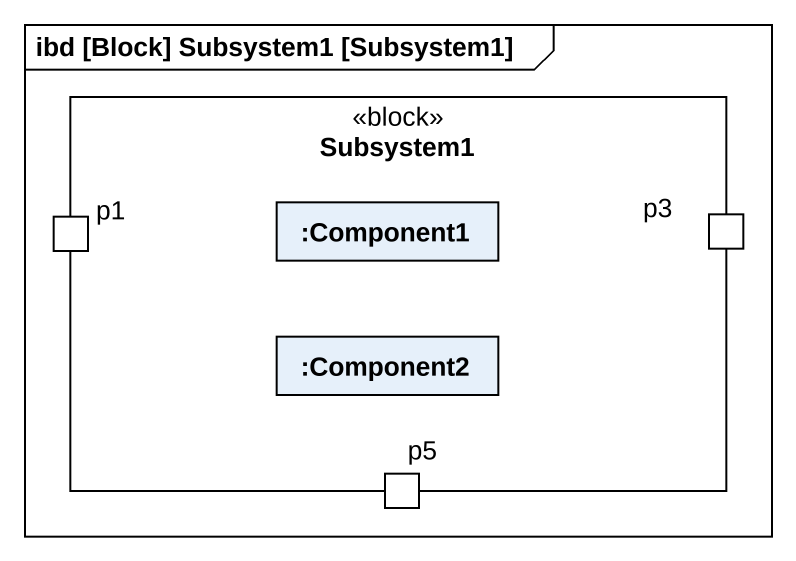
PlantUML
@startuml
mainframe ibd [Block] Subsystem1 [Subsystem1]
rectangle Subsystem1 <<block>> {
  port p1
  rectangle ":Component1" as Component1
  port p3
  rectangle ":Component2" as Component2
  port p5
}
@enduml
